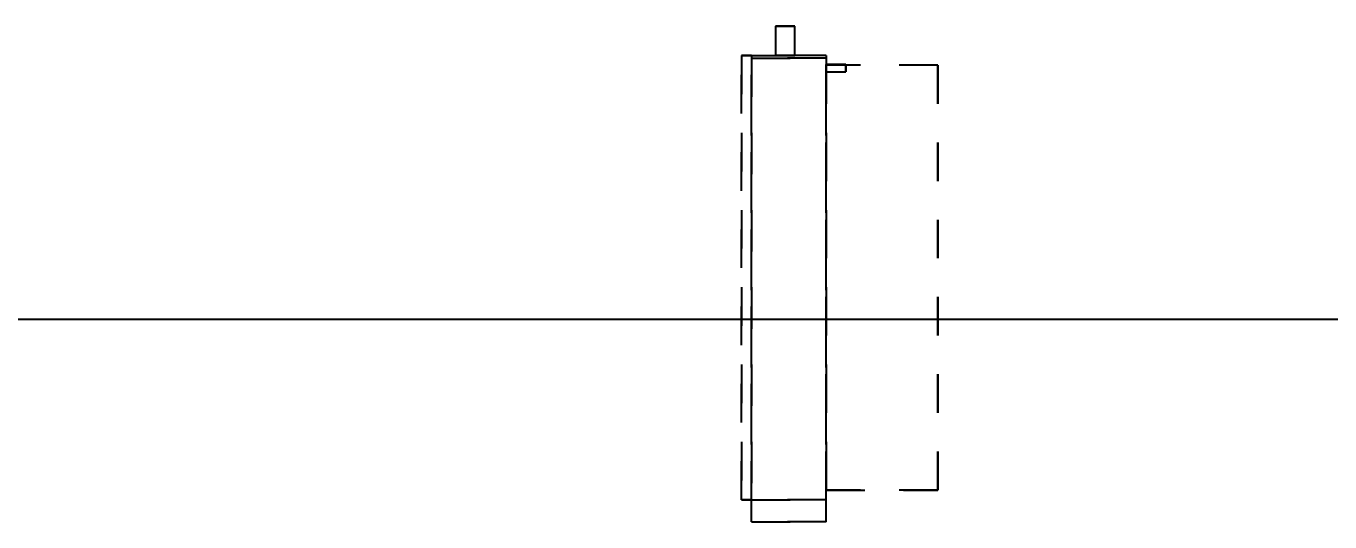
# Model space of a CAD drawing. Header units: metres. Extents: x 22.6 to 101.3, y 9.4 to 67.4.
# Drawn here: x 36.944 to 40.319, y 16.326 to 17.609 of the extents above; entities that cross this region are included whole.
import ezdxf

# ---------------------------------------------------------------- set-up
doc = ezdxf.new("R2010")
doc.units = ezdxf.units.M
doc.linetypes.add('ECG_Line-Ptrn-Dash-1', pattern=[2, 1, -1])
doc.layers.add('A-DIM', color=7, linetype='Continuous', lineweight=5)
doc.layers.add('M-EQPM', color=1, linetype='Continuous', lineweight=25)
doc.layers.add('HVAC', color=1, linetype='Continuous')
doc.styles.add('Calibri', font='calibri.ttf', dxfattribs={"height": 0.2126391096979332})
doc.dimstyles.new('ECG_Dimn-Detl-100', dxfattribs={"dimscale": 0.3048, "dimtxt": 0.25, "dimasz": 1.312335958005249, "dimexe": 0.4921259842519685, "dimexo": 0.0625, "dimgap": 0, "dimtad": 1, "dimdec": 0, "dimlfac": 1000, "dimzin": 0, "dimdsep": 46, "dimtxsty": 'Calibri', "dimblk1": 'DOTSMALL', "dimblk2": 'DOTSMALL', "dimsah": 1, "dimcen": 0.09, "dimdle": 0.4921259842519685, "dimazin": 0, "dimtfac": 1, "dimtdec": 4, "dimtix": 1, "dimtmove": 0, "dimatfit": 3, "dimfxl": 0.4921259842519685, "dimfxlon": 1, "dimtvp": 1, "dimtolj": 1, "dimtzin": 0, "dimarcsym": 2})

# ---------------------------------------------------------------- blocks, each defined once
blk = doc.blocks.new('_DotSmall')
at = {"color": 0, "linetype": 'ByBlock', "const_width": 0.5}
blk.add_lwpolyline([(-0.0625, 0, 1), (0.0625, 0, 1)], format="xyb", close=True, dxfattribs=at)
blk = doc.blocks.new('ECG_MECHEQ-Split Unit-Concealed-Horizontal-Plenum-2Pipe _4_ - CSU-05-2512750-GROUND FLOOR PLAN')
at = {"layer": 'M-EQPM', "linetype": 'ECG_Line-Ptrn-Dash-1'}
for p, q in [((727.4000000000481, 360.3625000003218), (-422.5999999999461, 360.3625000003218)), ((-422.5999999999461, 360.3625000003218), (-422.5999999999461, 334.9625000003218)), ((-422.5999999999461, 334.9625000003218), (-422.5999999999461, 360.3625000003218)), ((-422.5999999999461, 360.3625000003218), (727.4000000000481, 360.3625000003218)), ((-422.5999999999461, 360.3625000003218), (-422.5999999999461, 360.3625000003218)), ((727.4000000000481, 334.9625000003218), (727.4000000000481, 360.3625000003218)), ((727.4000000000481, 360.3625000003218), (727.4000000000481, 334.9625000003218)), ((727.4000000000481, 360.3625000003218), (727.4000000000481, 360.3625000003218)), ((720.2500000000542, 334.9625000003218), (-479.7499999999458, 334.9625000003218)), ((-479.7499999999458, 334.9625000003218), (-479.7499999999458, 141.2875000003116)), ((-479.7499999999458, 141.2875000003116), (-479.7499999999458, 334.9625000003218)), ((-479.7499999999458, 334.9625000003218), (720.2500000000542, 334.9625000003218)), ((-479.7499999999458, 334.9625000003218), (-479.7499999999458, 334.9625000003218)), ((-422.5999999999461, 334.9625000003218), (727.4000000000481, 334.9625000003218)), ((727.4000000000481, 334.9625000003218), (-422.5999999999461, 334.9625000003218)), ((-422.5999999999461, 334.9625000003218), (-422.5999999999461, 334.9625000003218)), ((727.4000000000481, 334.9625000003218), (-422.5999999999461, 334.9625000003218)), ((-422.5999999999461, 334.9625000003218), (-422.5999999999461, 141.2875000003116)), ((-422.5999999999461, 141.2875000003116), (-422.5999999999461, 334.9625000003218)), ((-422.5999999999461, 334.9625000003218), (727.4000000000481, 334.9625000003218)), ((-422.5999999999461, 334.9625000003218), (-422.5999999999461, 334.9625000003218)), ((720.2500000000542, 141.2875000003116), (720.2500000000542, 334.9625000003218)), ((720.2500000000542, 334.9625000003218), (720.2500000000542, 141.2875000003116)), ((720.2500000000542, 334.9625000003218), (720.2500000000542, 334.9625000003218)), ((727.4000000000481, 334.9625000003218), (727.4000000000481, 334.9625000003218)), ((727.4000000000481, 141.2875000003116), (727.4000000000481, 334.9625000003218)), ((727.4000000000481, 334.9625000003218), (727.4000000000481, 141.2875000003116)), ((727.4000000000481, 334.9625000003218), (727.4000000000481, 334.9625000003218)), ((803.4000000000482, 272.8247858994407), (727.4000000000481, 272.8247858994407)), ((727.4000000000481, 272.8247858994407), (727.4000000000481, 222.8247858994407)), ((727.4000000000481, 222.8247858994407), (727.4000000000481, 272.8247858994407)), ((803.4000000000482, 272.8247858994407), (803.4000000000482, 222.8247858994407)), ((803.4000000000482, 222.8247858994407), (803.4000000000482, 272.8247858994407)), ((727.4000000000481, 222.8247858994407), (803.4000000000482, 222.8247858994407)), ((-479.7499999999458, 141.2875000003116), (720.2500000000542, 141.2875000003116)), ((720.2500000000542, 141.2875000003116), (-479.7499999999458, 141.2875000003116)), ((-479.7499999999458, 141.2875000003116), (-479.7499999999458, 141.2875000003116)), ((-422.5999999999461, 141.2875000003116), (727.4000000000481, 141.2875000003116)), ((727.4000000000481, 141.2875000003116), (-422.5999999999461, 141.2875000003116)), ((-422.5999999999461, 141.2875000003116), (-422.5999999999461, 141.2875000003116)), ((-397.5999999999483, 141.2875000003188), (702.4000000000501, 141.2875000003188)), ((702.4000000000501, 141.2875000003188), (-397.5999999999483, 141.2875000003188)), ((-397.5999999999483, 141.2875000003188), (-397.5999999999483, 141.2875000003188)), ((-397.5999999999483, 141.2875000003188), (-397.5999999999483, -147.6374999996868)), ((-397.5999999999483, -147.6374999996868), (-397.5999999999483, 141.2875000003188)), ((685.3250000000542, 141.2875000003138), (685.3250000000542, 90.48750000031376)), ((685.3250000000542, 141.2875000003138), (704.3750000000541, 141.2875000003138)), ((704.3750000000541, 141.2875000003138), (685.3250000000542, 141.2875000003138)), ((702.4000000000501, 141.2875000003188), (702.4000000000501, 141.2875000003188)), ((702.4000000000501, -147.6374999996868), (702.4000000000501, 141.2875000003188)), ((702.4000000000501, -147.6374999996868), (702.4000000000501, 141.2875000003188)), ((704.3750000000541, 90.48750000031376), (704.3750000000541, 141.2875000003138)), ((720.2500000000542, 141.2875000003116), (720.2500000000542, 141.2875000003116)), ((727.4000000000481, 141.2875000003116), (727.4000000000481, 141.2875000003116)), ((685.3250000000542, 90.48750000031376), (704.3750000000541, 90.48750000031376)), ((704.3750000000541, 90.48750000031376), (685.3250000000542, 90.48750000031376)), ((-397.5999999999483, -147.6374999996868), (-397.5999999999483, -147.6374999996868)), ((-397.5999999999483, -147.6374999996868), (702.4000000000501, -147.6374999996868)), ((702.4000000000501, -147.6374999996868), (-397.5999999999483, -147.6374999996868)), ((702.4000000000501, -147.6374999996868), (702.4000000000501, -147.6374999996868))]:
    blk.add_line(p, q, dxfattribs=at)
blk = doc.blocks.new('A$C7b4cc595')
at = {"layer": 'M-EQPM', "linetype": 'ECG_Line-Ptrn-Dash-1', "rotation": 89.99999999999967}
blk.add_blockref('ECG_MECHEQ-Split Unit-Concealed-Horizontal-Plenum-2Pipe _4_ - CSU-05-2512750-GROUND FLOOR PLAN', (-48437.59396631754, -37841.66582623862), dxfattribs=at)

msp = doc.modelspace()

# ---------------------------------------------------------------- block references
at = {"layer": 'HVAC', "xscale": 0.001, "yscale": 0.001, "zscale": 0.001}
msp.add_blockref('A$C7b4cc595', (87.59393060839783, 54.64732717912511), dxfattribs=at)

# ---------------------------------------------------------------- dimensions: what is measured, and where the dimension line sits
at = {"layer": 'A-DIM'}
msp.add_linear_dim(base=(41.04393060839772, 16.85052671835967), p1=(29.49393060839772, 17.00052671835967), p2=(41.04393060839772, 17.00052671835967), dimstyle='ECG_Dimn-Detl-100', override={"dimpost": '<>', "dimfxl": 11.55000000000001}, dxfattribs=at).render()

doc.saveas('drawing.dxf')
